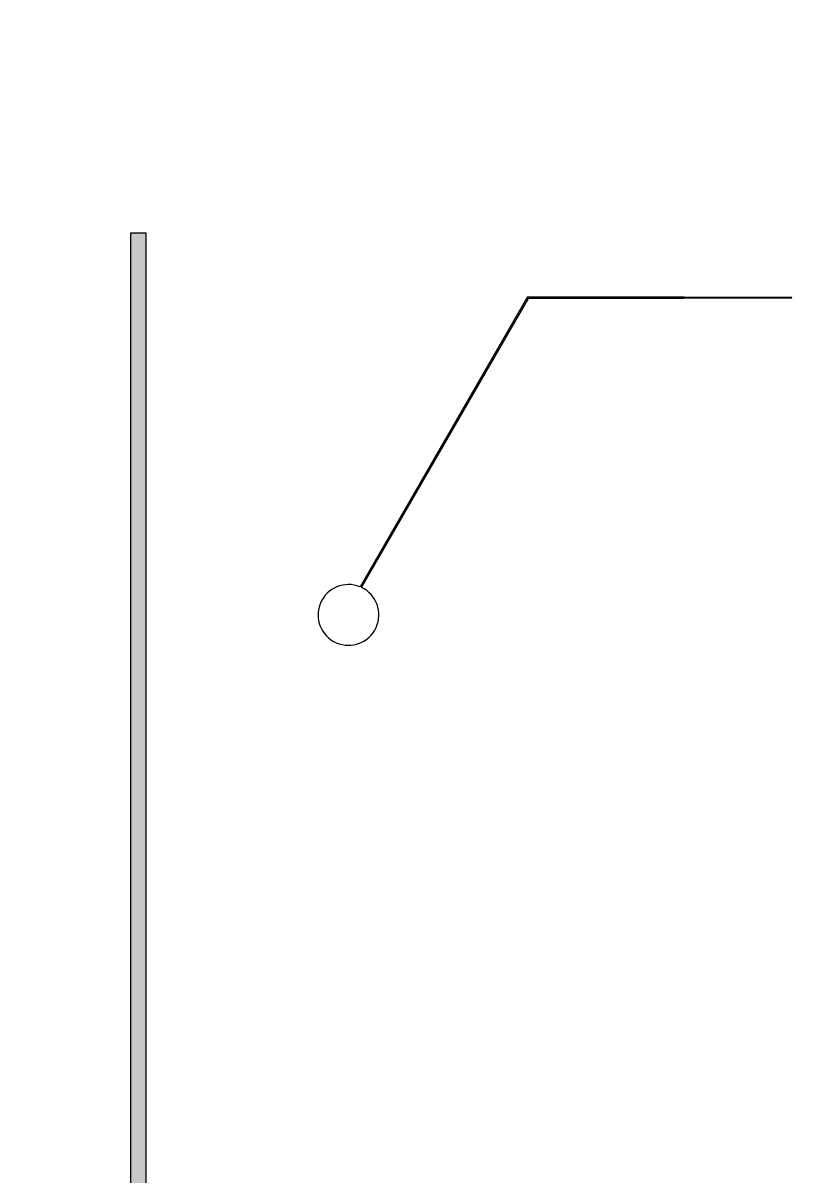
# Model space of a CAD drawing. Header units: inches. Extents: x 0 to 114300, y 0 to 114300.
# Drawn here: x 26750 to 31684, y 61437 to 68843 of the extents above; entities that cross this region are included whole.
import ezdxf

# ---------------------------------------------------------------- set-up
doc = ezdxf.new("R2010")
doc.units = ezdxf.units.IN
doc.header["$MEASUREMENT"] = 0

msp = doc.modelspace()

# ---------------------------------------------------------------- hatches: boundary and pattern name
h = msp.add_hatch()
h.set_pattern_fill('ANSI31', color=256, scale=100)
h.set_pattern_definition([(45, (-3636.992, -6350), (-8.8388348, 8.8388348), [])])
h.paths.add_polyline_path([(114300, 0), (0, 0), (0, 114300), (114300, 114300)])
edge = h.paths.add_edge_path(flags=16)
edge.add_arc((57150, 57150), 50800, 288.35844, 529.79531, ccw=False)
edge.add_line((73150, 8935.5), (41150, 8935.5))
edge.add_arc((57150, 57150), 50800, 190.20469, 251.64156, ccw=False)
edge.add_arc((57150, 57150), 50800, 169.79531, 190.20469, ccw=False)
h = msp.add_hatch(color=256)
h.dxf.hatch_style = 1
h.paths.add_polyline_path([(29455, 55832.5), (84455, 55832.5), (84455, 55732.5), (29455, 55732.5)])
h.paths.add_polyline_path([(27540, 67494.6), (27440, 67494.6), (27440, 56494.6), (27540, 56494.6)])

# ---------------------------------------------------------------- linework, layer by layer
for p, q in [((29987.2, 67086.1), (28912.5, 65224.8)), ((28921.8, 65220.8), (29993, 67076.1)), ((29987.2, 67086.1), (30992.9, 67086.1)), ((30992.9, 67076.1), (29993, 67076.1)), ((30992.9, 67086.1), (30992.9, 67082.6)), ((30995.9, 67082.6), (30992.9, 67082.6)), ((30992.9, 67079.6), (30995.9, 67079.6)), ((30992.9, 67079.6), (30992.9, 67076.1)), ((30995.9, 67079.6), (30995.9, 67082.6))]:
    msp.add_line(p, q)
for points in [[(27540, 67494.6), (27440, 67494.6), (27440, 56494.6), (27540, 56494.6)], [(30999.9, 67079.6), (30999.9, 67082.6), (30996.9, 67082.6), (30996.9, 67079.6)], [(31003.9, 67079.6), (31003.9, 67082.6), (31000.9, 67082.6), (31000.9, 67079.6)], [(31007.9, 67079.6), (31007.9, 67082.6), (31004.9, 67082.6), (31004.9, 67079.6)], [(31011.9, 67079.6), (31011.9, 67082.6), (31008.9, 67082.6), (31008.9, 67079.6)], [(31015.9, 67079.6), (31015.9, 67082.6), (31012.9, 67082.6), (31012.9, 67079.6)], [(31019.9, 67079.6), (31019.9, 67082.6), (31016.9, 67082.6), (31016.9, 67079.6)], [(31023.9, 67079.6), (31023.9, 67082.6), (31020.9, 67082.6), (31020.9, 67079.6)], [(31027.9, 67079.6), (31027.9, 67082.6), (31024.9, 67082.6), (31024.9, 67079.6)], [(31031.9, 67079.6), (31031.9, 67082.6), (31028.9, 67082.6), (31028.9, 67079.6)], [(31035.9, 67079.6), (31035.9, 67082.6), (31032.9, 67082.6), (31032.9, 67079.6)], [(31039.9, 67079.6), (31039.9, 67082.6), (31036.9, 67082.6), (31036.9, 67079.6)], [(31043.9, 67079.6), (31043.9, 67082.6), (31040.9, 67082.6), (31040.9, 67079.6)], [(31047.9, 67079.6), (31047.9, 67082.6), (31044.9, 67082.6), (31044.9, 67079.6)], [(31051.9, 67079.6), (31051.9, 67082.6), (31048.9, 67082.6), (31048.9, 67079.6)], [(31055.9, 67079.6), (31055.9, 67082.6), (31052.9, 67082.6), (31052.9, 67079.6)], [(31059.9, 67079.6), (31059.9, 67082.6), (31056.9, 67082.6), (31056.9, 67079.6)], [(31063.9, 67079.6), (31063.9, 67082.6), (31060.9, 67082.6), (31060.9, 67079.6)], [(31067.9, 67079.6), (31067.9, 67082.6), (31064.9, 67082.6), (31064.9, 67079.6)], [(31071.9, 67079.6), (31071.9, 67082.6), (31068.9, 67082.6), (31068.9, 67079.6)], [(31075.9, 67079.6), (31075.9, 67082.6), (31072.9, 67082.6), (31072.9, 67079.6)], [(31079.9, 67079.6), (31079.9, 67082.6), (31076.9, 67082.6), (31076.9, 67079.6)], [(31083.9, 67079.6), (31083.9, 67082.6), (31080.9, 67082.6), (31080.9, 67079.6)], [(31087.9, 67079.6), (31087.9, 67082.6), (31084.9, 67082.6), (31084.9, 67079.6)], [(31091.9, 67079.6), (31091.9, 67082.6), (31088.9, 67082.6), (31088.9, 67079.6)], [(31095.9, 67079.6), (31095.9, 67082.6), (31092.9, 67082.6), (31092.9, 67079.6)], [(31099.9, 67079.6), (31099.9, 67082.6), (31096.9, 67082.6), (31096.9, 67079.6)], [(31103.9, 67079.6), (31103.9, 67082.6), (31100.9, 67082.6), (31100.9, 67079.6)], [(31107.9, 67079.6), (31107.9, 67082.6), (31104.9, 67082.6), (31104.9, 67079.6)], [(31111.9, 67079.6), (31111.9, 67082.6), (31108.9, 67082.6), (31108.9, 67079.6)], [(31115.9, 67079.6), (31115.9, 67082.6), (31112.9, 67082.6), (31112.9, 67079.6)], [(31119.9, 67079.6), (31119.9, 67082.6), (31116.9, 67082.6), (31116.9, 67079.6)], [(31123.9, 67079.6), (31123.9, 67082.6), (31120.9, 67082.6), (31120.9, 67079.6)], [(31127.9, 67079.6), (31127.9, 67082.6), (31124.9, 67082.6), (31124.9, 67079.6)], [(31131.9, 67079.6), (31131.9, 67082.6), (31128.9, 67082.6), (31128.9, 67079.6)], [(31135.9, 67079.6), (31135.9, 67082.6), (31132.9, 67082.6), (31132.9, 67079.6)], [(31139.9, 67079.6), (31139.9, 67082.6), (31136.9, 67082.6), (31136.9, 67079.6)], [(31143.9, 67079.6), (31143.9, 67082.6), (31140.9, 67082.6), (31140.9, 67079.6)], [(31147.9, 67079.6), (31147.9, 67082.6), (31144.9, 67082.6), (31144.9, 67079.6)], [(31151.9, 67079.6), (31151.9, 67082.6), (31148.9, 67082.6), (31148.9, 67079.6)], [(31155.9, 67079.6), (31155.9, 67082.6), (31152.9, 67082.6), (31152.9, 67079.6)], [(31159.9, 67079.6), (31159.9, 67082.6), (31156.9, 67082.6), (31156.9, 67079.6)], [(31163.9, 67079.6), (31163.9, 67082.6), (31160.9, 67082.6), (31160.9, 67079.6)], [(31167.9, 67079.6), (31167.9, 67082.6), (31164.9, 67082.6), (31164.9, 67079.6)], [(31171.9, 67079.6), (31171.9, 67082.6), (31168.9, 67082.6), (31168.9, 67079.6)], [(31175.9, 67079.6), (31175.9, 67082.6), (31172.9, 67082.6), (31172.9, 67079.6)], [(31179.9, 67079.6), (31179.9, 67082.6), (31176.9, 67082.6), (31176.9, 67079.6)], [(31183.9, 67079.6), (31183.9, 67082.6), (31180.9, 67082.6), (31180.9, 67079.6)], [(31187.9, 67079.6), (31187.9, 67082.6), (31184.9, 67082.6), (31184.9, 67079.6)], [(31191.9, 67079.6), (31191.9, 67082.6), (31188.9, 67082.6), (31188.9, 67079.6)], [(31195.9, 67079.6), (31195.9, 67082.6), (31192.9, 67082.6), (31192.9, 67079.6)], [(31199.9, 67079.6), (31199.9, 67082.6), (31196.9, 67082.6), (31196.9, 67079.6)], [(31203.9, 67079.6), (31203.9, 67082.6), (31200.9, 67082.6), (31200.9, 67079.6)], [(31207.9, 67079.6), (31207.9, 67082.6), (31204.9, 67082.6), (31204.9, 67079.6)], [(31211.9, 67079.6), (31211.9, 67082.6), (31208.9, 67082.6), (31208.9, 67079.6)], [(31215.9, 67079.6), (31215.9, 67082.6), (31212.9, 67082.6), (31212.9, 67079.6)], [(31219.9, 67079.6), (31219.9, 67082.6), (31216.9, 67082.6), (31216.9, 67079.6)], [(31223.9, 67079.6), (31223.9, 67082.6), (31220.9, 67082.6), (31220.9, 67079.6)], [(31227.9, 67079.6), (31227.9, 67082.6), (31224.9, 67082.6), (31224.9, 67079.6)], [(31231.9, 67079.6), (31231.9, 67082.6), (31228.9, 67082.6), (31228.9, 67079.6)], [(31235.9, 67079.6), (31235.9, 67082.6), (31232.9, 67082.6), (31232.9, 67079.6)], [(31239.9, 67079.6), (31239.9, 67082.6), (31236.9, 67082.6), (31236.9, 67079.6)], [(31243.9, 67079.6), (31243.9, 67082.6), (31240.9, 67082.6), (31240.9, 67079.6)], [(31247.9, 67079.6), (31247.9, 67082.6), (31244.9, 67082.6), (31244.9, 67079.6)], [(31251.9, 67079.6), (31251.9, 67082.6), (31248.9, 67082.6), (31248.9, 67079.6)], [(31255.9, 67079.6), (31255.9, 67082.6), (31252.9, 67082.6), (31252.9, 67079.6)], [(31259.9, 67079.6), (31259.9, 67082.6), (31256.9, 67082.6), (31256.9, 67079.6)], [(31263.9, 67079.6), (31263.9, 67082.6), (31260.9, 67082.6), (31260.9, 67079.6)], [(31267.9, 67079.6), (31267.9, 67082.6), (31264.9, 67082.6), (31264.9, 67079.6)], [(31271.9, 67079.6), (31271.9, 67082.6), (31268.9, 67082.6), (31268.9, 67079.6)], [(31275.9, 67079.6), (31275.9, 67082.6), (31272.9, 67082.6), (31272.9, 67079.6)], [(31279.9, 67079.6), (31279.9, 67082.6), (31276.9, 67082.6), (31276.9, 67079.6)], [(31283.9, 67079.6), (31283.9, 67082.6), (31280.9, 67082.6), (31280.9, 67079.6)], [(31287.9, 67079.6), (31287.9, 67082.6), (31284.9, 67082.6), (31284.9, 67079.6)], [(31291.9, 67079.6), (31291.9, 67082.6), (31288.9, 67082.6), (31288.9, 67079.6)], [(31295.9, 67079.6), (31295.9, 67082.6), (31292.9, 67082.6), (31292.9, 67079.6)], [(31299.9, 67079.6), (31299.9, 67082.6), (31296.9, 67082.6), (31296.9, 67079.6)], [(31303.9, 67079.6), (31303.9, 67082.6), (31300.9, 67082.6), (31300.9, 67079.6)], [(31307.9, 67079.6), (31307.9, 67082.6), (31304.9, 67082.6), (31304.9, 67079.6)], [(31311.9, 67079.6), (31311.9, 67082.6), (31308.9, 67082.6), (31308.9, 67079.6)], [(31315.9, 67079.6), (31315.9, 67082.6), (31312.9, 67082.6), (31312.9, 67079.6)], [(31319.9, 67079.6), (31319.9, 67082.6), (31316.9, 67082.6), (31316.9, 67079.6)], [(31323.9, 67079.6), (31323.9, 67082.6), (31320.9, 67082.6), (31320.9, 67079.6)], [(31327.9, 67079.6), (31327.9, 67082.6), (31324.9, 67082.6), (31324.9, 67079.6)], [(31331.9, 67079.6), (31331.9, 67082.6), (31328.9, 67082.6), (31328.9, 67079.6)], [(31335.9, 67079.6), (31335.9, 67082.6), (31332.9, 67082.6), (31332.9, 67079.6)], [(31339.9, 67079.6), (31339.9, 67082.6), (31336.9, 67082.6), (31336.9, 67079.6)], [(31343.9, 67079.6), (31343.9, 67082.6), (31340.9, 67082.6), (31340.9, 67079.6)], [(31347.9, 67079.6), (31347.9, 67082.6), (31344.9, 67082.6), (31344.9, 67079.6)], [(31351.9, 67079.6), (31351.9, 67082.6), (31348.9, 67082.6), (31348.9, 67079.6)], [(31355.9, 67079.6), (31355.9, 67082.6), (31352.9, 67082.6), (31352.9, 67079.6)], [(31359.9, 67079.6), (31359.9, 67082.6), (31356.9, 67082.6), (31356.9, 67079.6)], [(31363.9, 67079.6), (31363.9, 67082.6), (31360.9, 67082.6), (31360.9, 67079.6)], [(31367.9, 67079.6), (31367.9, 67082.6), (31364.9, 67082.6), (31364.9, 67079.6)], [(31371.9, 67079.6), (31371.9, 67082.6), (31368.9, 67082.6), (31368.9, 67079.6)], [(31375.9, 67079.6), (31375.9, 67082.6), (31372.9, 67082.6), (31372.9, 67079.6)], [(31379.9, 67079.6), (31379.9, 67082.6), (31376.9, 67082.6), (31376.9, 67079.6)], [(31383.9, 67079.6), (31383.9, 67082.6), (31380.9, 67082.6), (31380.9, 67079.6)], [(31387.9, 67079.6), (31387.9, 67082.6), (31384.9, 67082.6), (31384.9, 67079.6)], [(31391.9, 67079.6), (31391.9, 67082.6), (31388.9, 67082.6), (31388.9, 67079.6)], [(31395.9, 67079.6), (31395.9, 67082.6), (31392.9, 67082.6), (31392.9, 67079.6)], [(31399.9, 67079.6), (31399.9, 67082.6), (31396.9, 67082.6), (31396.9, 67079.6)], [(31403.9, 67079.6), (31403.9, 67082.6), (31400.9, 67082.6), (31400.9, 67079.6)], [(31407.9, 67079.6), (31407.9, 67082.6), (31404.9, 67082.6), (31404.9, 67079.6)], [(31411.9, 67079.6), (31411.9, 67082.6), (31408.9, 67082.6), (31408.9, 67079.6)], [(31415.9, 67079.6), (31415.9, 67082.6), (31412.9, 67082.6), (31412.9, 67079.6)], [(31419.9, 67079.6), (31419.9, 67082.6), (31416.9, 67082.6), (31416.9, 67079.6)], [(31423.9, 67079.6), (31423.9, 67082.6), (31420.9, 67082.6), (31420.9, 67079.6)], [(31427.9, 67079.6), (31427.9, 67082.6), (31424.9, 67082.6), (31424.9, 67079.6)], [(31431.9, 67079.6), (31431.9, 67082.6), (31428.9, 67082.6), (31428.9, 67079.6)], [(31435.9, 67079.6), (31435.9, 67082.6), (31432.9, 67082.6), (31432.9, 67079.6)], [(31439.9, 67079.6), (31439.9, 67082.6), (31436.9, 67082.6), (31436.9, 67079.6)], [(31443.9, 67079.6), (31443.9, 67082.6), (31440.9, 67082.6), (31440.9, 67079.6)], [(31447.9, 67079.6), (31447.9, 67082.6), (31444.9, 67082.6), (31444.9, 67079.6)], [(31451.9, 67079.6), (31451.9, 67082.6), (31448.9, 67082.6), (31448.9, 67079.6)], [(31455.9, 67079.6), (31455.9, 67082.6), (31452.9, 67082.6), (31452.9, 67079.6)], [(31459.9, 67079.6), (31459.9, 67082.6), (31456.9, 67082.6), (31456.9, 67079.6)], [(31463.9, 67079.6), (31463.9, 67082.6), (31460.9, 67082.6), (31460.9, 67079.6)], [(31467.9, 67079.6), (31467.9, 67082.6), (31464.9, 67082.6), (31464.9, 67079.6)], [(31471.9, 67079.6), (31471.9, 67082.6), (31468.9, 67082.6), (31468.9, 67079.6)], [(31475.9, 67079.6), (31475.9, 67082.6), (31472.9, 67082.6), (31472.9, 67079.6)], [(31479.9, 67079.6), (31479.9, 67082.6), (31476.9, 67082.6), (31476.9, 67079.6)], [(31483.9, 67079.6), (31483.9, 67082.6), (31480.9, 67082.6), (31480.9, 67079.6)], [(31487.9, 67079.6), (31487.9, 67082.6), (31484.9, 67082.6), (31484.9, 67079.6)], [(31491.9, 67079.6), (31491.9, 67082.6), (31488.9, 67082.6), (31488.9, 67079.6)], [(31495.9, 67079.6), (31495.9, 67082.6), (31492.9, 67082.6), (31492.9, 67079.6)], [(31499.9, 67079.6), (31499.9, 67082.6), (31496.9, 67082.6), (31496.9, 67079.6)], [(31503.9, 67079.6), (31503.9, 67082.6), (31500.9, 67082.6), (31500.9, 67079.6)], [(31507.9, 67079.6), (31507.9, 67082.6), (31504.9, 67082.6), (31504.9, 67079.6)], [(31511.9, 67079.6), (31511.9, 67082.6), (31508.9, 67082.6), (31508.9, 67079.6)], [(31515.9, 67079.6), (31515.9, 67082.6), (31512.9, 67082.6), (31512.9, 67079.6)], [(31519.9, 67079.6), (31519.9, 67082.6), (31516.9, 67082.6), (31516.9, 67079.6)], [(31523.9, 67079.6), (31523.9, 67082.6), (31520.9, 67082.6), (31520.9, 67079.6)], [(31527.9, 67079.6), (31527.9, 67082.6), (31524.9, 67082.6), (31524.9, 67079.6)], [(31531.9, 67079.6), (31531.9, 67082.6), (31528.9, 67082.6), (31528.9, 67079.6)], [(31535.9, 67079.6), (31535.9, 67082.6), (31532.9, 67082.6), (31532.9, 67079.6)], [(31539.9, 67079.6), (31539.9, 67082.6), (31536.9, 67082.6), (31536.9, 67079.6)], [(31543.9, 67079.6), (31543.9, 67082.6), (31540.9, 67082.6), (31540.9, 67079.6)], [(31547.9, 67079.6), (31547.9, 67082.6), (31544.9, 67082.6), (31544.9, 67079.6)], [(31551.9, 67079.6), (31551.9, 67082.6), (31548.9, 67082.6), (31548.9, 67079.6)], [(31555.9, 67079.6), (31555.9, 67082.6), (31552.9, 67082.6), (31552.9, 67079.6)], [(31559.9, 67079.6), (31559.9, 67082.6), (31556.9, 67082.6), (31556.9, 67079.6)], [(31563.9, 67079.6), (31563.9, 67082.6), (31560.9, 67082.6), (31560.9, 67079.6)], [(31567.9, 67079.6), (31567.9, 67082.6), (31564.9, 67082.6), (31564.9, 67079.6)], [(31571.9, 67079.6), (31571.9, 67082.6), (31568.9, 67082.6), (31568.9, 67079.6)], [(31575.9, 67079.6), (31575.9, 67082.6), (31572.9, 67082.6), (31572.9, 67079.6)], [(31579.9, 67079.6), (31579.9, 67082.6), (31576.9, 67082.6), (31576.9, 67079.6)], [(31583.9, 67079.6), (31583.9, 67082.6), (31580.9, 67082.6), (31580.9, 67079.6)], [(31587.9, 67079.6), (31587.9, 67082.6), (31584.9, 67082.6), (31584.9, 67079.6)], [(31591.9, 67079.6), (31591.9, 67082.6), (31588.9, 67082.6), (31588.9, 67079.6)], [(31595.9, 67079.6), (31595.9, 67082.6), (31592.9, 67082.6), (31592.9, 67079.6)], [(31599.9, 67079.6), (31599.9, 67082.6), (31596.9, 67082.6), (31596.9, 67079.6)], [(31603.9, 67079.6), (31603.9, 67082.6), (31600.9, 67082.6), (31600.9, 67079.6)], [(31607.9, 67079.6), (31607.9, 67082.6), (31604.9, 67082.6), (31604.9, 67079.6)], [(31611.9, 67079.6), (31611.9, 67082.6), (31608.9, 67082.6), (31608.9, 67079.6)], [(31615.9, 67079.6), (31615.9, 67082.6), (31612.9, 67082.6), (31612.9, 67079.6)], [(31619.9, 67079.6), (31619.9, 67082.6), (31616.9, 67082.6), (31616.9, 67079.6)], [(31623.9, 67079.6), (31623.9, 67082.6), (31620.9, 67082.6), (31620.9, 67079.6)], [(31627.9, 67079.6), (31627.9, 67082.6), (31624.9, 67082.6), (31624.9, 67079.6)], [(31631.9, 67079.6), (31631.9, 67082.6), (31628.9, 67082.6), (31628.9, 67079.6)], [(31635.9, 67079.6), (31635.9, 67082.6), (31632.9, 67082.6), (31632.9, 67079.6)], [(31639.9, 67079.6), (31639.9, 67082.6), (31636.9, 67082.6), (31636.9, 67079.6)], [(31643.9, 67079.6), (31643.9, 67082.6), (31640.9, 67082.6), (31640.9, 67079.6)], [(31647.9, 67079.6), (31647.9, 67082.6), (31644.9, 67082.6), (31644.9, 67079.6)], [(31651.9, 67079.6), (31651.9, 67082.6), (31648.9, 67082.6), (31648.9, 67079.6)], [(31655.9, 67079.6), (31655.9, 67082.6), (31652.9, 67082.6), (31652.9, 67079.6)], [(31659.9, 67079.6), (31659.9, 67082.6), (31656.9, 67082.6), (31656.9, 67079.6)], [(31663.9, 67079.6), (31663.9, 67082.6), (31660.9, 67082.6), (31660.9, 67079.6)], [(31667.9, 67079.6), (31667.9, 67082.6), (31664.9, 67082.6), (31664.9, 67079.6)], [(31671.9, 67079.6), (31671.9, 67082.6), (31668.9, 67082.6), (31668.9, 67079.6)], [(31675.9, 67079.6), (31675.9, 67082.6), (31672.9, 67082.6), (31672.9, 67079.6)], [(31679.9, 67079.6), (31679.9, 67082.6), (31676.9, 67082.6), (31676.9, 67079.6)], [(31683.9, 67079.6), (31683.9, 67082.6), (31680.9, 67082.6), (31680.9, 67079.6)]]:
    msp.add_lwpolyline(points, close=True)
msp.add_arc((28838.7, 65044.4), 195, 67.75171, 64.78906)

doc.saveas('drawing.dxf')
